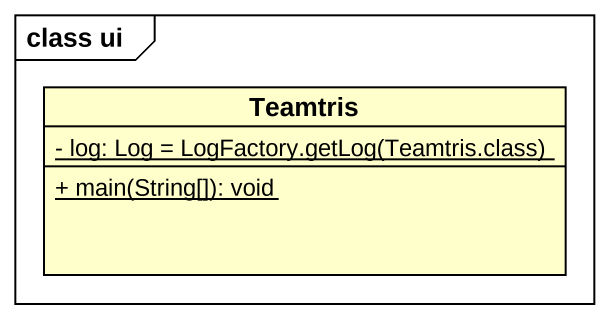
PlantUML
@startuml
mainframe class ui
hide circle
hide empty members
skinparam classAttributeIconSize 0
class Teamtris {
  {static} {field} - log: Log = LogFactory.getLog(Teamtris.class)
  {static} + main(String[]): void
}
@enduml
